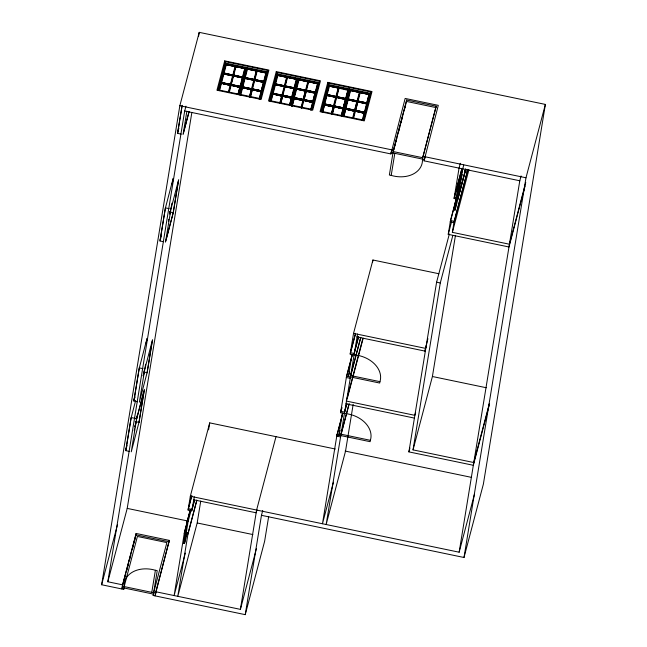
<?xml version="1.0" encoding="UTF-8"?>
<svg xmlns="http://www.w3.org/2000/svg" width="647" height="647" viewBox="0 0 647 647"><rect width="100%" height="100%" fill="white"/><g stroke="black" fill="none" stroke-linecap="round" stroke-linejoin="round"><path stroke-width="0.97" d="M101.628 584.751L179.842 105.72L199.227 32.35L545.372 104.418L483.374 484.126L463.996 557.488L261.461 515.327L245.237 614.65L153.177 595.483L157.237 570.654L155.393 570.266A25.759 19.087 14.8 0 0 124.167 586.594L123.723 589.352L101.628 584.751L117.439 524.895M129.424 451.42L125.744 450.652L131.147 417.55L136.671 418.698L144.152 390.651L138.968 422.378L131.268 451.808L137.196 415.39M137.536 401.763L133.848 400.994L139.259 367.884L142.938 368.653M163.659 241.735L159.979 240.975L165.381 207.865L169.069 208.633M181.233 134.139L177.545 133.371L182.001 106.108M182.195 105.299L177.82 132.069L178.847 128.187M146.246 342.813L146.74 339.837M172.215 183.78L172.862 179.817M146.214 343.403L147.006 338.535L139.307 367.965L134.123 399.692L134.891 396.781M172.183 184.355L173.137 178.515L165.43 207.938L160.254 239.673L161.532 234.821M168.996 542.024L169.263 540.374L136.121 533.468L122.558 584.831L107.823 581.766L184.686 111.009L185.964 106.181M198.572 36.337L199.227 32.35M134.252 430.789L134.536 428.88M134.843 427.166L135.142 425.136M143.246 375.697L143.545 373.885M168.487 221.104L168.786 219.293M136.21 419.766L136.517 417.897M144.014 371.976L144.321 370.108M170.444 210.081L170.751 208.213M145.615 364.212L139.372 402.143L147.079 372.721L152.255 340.993M171.9 203.198L165.503 242.124L173.259 212.774L178.661 179.664L170.954 209.094M186.886 111.147L183.069 134.519L189.07 111.802M165.778 240.821L173.21 212.693L178.386 180.966M139.016 422.459L144.427 389.348L136.671 418.698M147.128 372.793L152.53 339.691L144.831 369.113M107.823 581.766L127.208 508.396L191.86 112.441M122.558 584.831L121.879 588.964L122.647 586.061M135.587 536.784L136.121 533.468M219.964 86.973L220.077 86.277M221.476 83.237L230.162 85.396L221.476 83.237L219.511 90.661M221.638 82.622L230.381 84.442L221.638 82.622L223.902 73.92L242.795 77.891L242.908 77.203L223.579 73.176L223.466 73.863M222.333 78.004L222.447 77.316M224.93 64.991L225.471 61.683L267.818 70.499L267.551 72.149M223.902 73.92L232.645 75.739L230.381 84.442M224.703 69.035L224.816 68.347M226.005 63.859L225.892 64.554L245.221 68.574L245.334 67.886L226.005 63.859L219.018 90.556M231.141 85.242L239.835 87.41L231.141 85.242L229.37 92.092M231.302 84.636L240.045 86.455L231.302 84.636L233.567 75.934L242.31 77.753L240.045 86.455M233.13 75.877L233.243 75.189M235.557 66.568L235.67 65.873M151.786 592.345L155.393 570.266M169.263 540.374L155.021 595.871L156.048 591.989M239.301 90.992L239.414 90.305M241.671 82.032L241.784 81.336M244.154 72.375L244.04 73.062L244.987 69.472M241.145 91.381L241.25 90.685M242.213 87.588L242.326 86.892L261.655 90.92L261.55 91.607L252.848 89.796M242.649 87.644L251.335 89.804L242.649 87.644L240.66 95.238M243.507 82.412L243.62 81.724M242.811 87.03L251.554 88.849L242.811 87.03L245.076 78.327L253.818 80.147L251.554 88.849M245.876 73.443L245.989 72.755M247.065 68.962L247.178 68.275L266.507 72.294L266.394 72.982L257.166 71.033L254.902 79.727L263.677 81.376L254.934 79.557M247.502 69.019L256.244 70.838L253.98 79.541L245.237 77.721L247.502 69.019L256.73 70.976L256.843 70.28M251.99 88.906L251.877 89.593L244.145 87.984M252.314 89.65L261.008 91.817L252.314 89.65L250.357 97.082M252.476 89.043L261.226 90.863L252.476 89.043L254.74 80.341L263.968 82.298L264.081 81.611L244.752 77.583L244.639 78.271L254.303 80.285L256.786 70.628M254.74 80.341L263.434 82.509L261.251 90.693L252.508 88.874M257.166 71.033L265.909 72.852L263.652 81.554M190.331 509.933L184.468 532.101L174.108 595.563L185.333 553.088M194.561 500.196L191.755 510.798L188.075 510.03L190.323 496.241L209.709 422.871L335.275 449.01M187.056 533.88L184.508 543.52L183.586 543.334L187.193 521.264L190.25 509.69M184.508 543.52L188.115 521.45L191.172 509.885M196.809 500.091L188.156 532.869L177.788 596.332L197.173 522.962L200.748 501.061M191.755 510.798L194.326 496.864M260.474 95.4L260.587 94.713M262.844 86.439L262.957 85.744M265.213 77.47L265.327 76.783M208.577 429.818L209.709 422.871M271.522 97.705L271.635 97.018M272.597 93.912L272.702 93.217L292.04 97.244L291.926 97.932L275.493 94.511M273.026 93.969L281.72 96.128L273.026 93.969L271.036 101.563M273.891 88.736L274.005 88.049M273.188 93.354L275.452 84.652L284.203 86.472L281.938 95.174L273.22 93.184M277.021 72.415L269.589 100.536L311.943 109.351L319.375 81.231L277.021 72.415L275.582 79.46M276.261 79.767L276.374 79.08M277.442 75.287L277.555 74.599L296.892 78.619L296.779 79.314L287.543 77.357L285.287 86.059L294.029 87.879L296.294 79.177L287.543 77.357M277.878 75.343L286.629 77.163L284.365 85.865L275.614 84.045L277.878 75.343L287.114 77.3L287.228 76.605M282.262 95.926L282.375 95.23M282.642 96.322L291.385 98.142L282.642 96.322L280.919 102.824M282.86 95.368L291.603 97.187L282.86 95.368L285.125 86.666L293.867 88.485L291.603 97.187M284.688 86.609L287.171 76.953M290.851 101.725L290.964 101.037M293.22 92.764L293.334 92.068M295.59 83.795L295.703 83.107M292.695 102.113L292.808 101.425M294.15 98.716L302.893 100.544L294.15 98.716L292.185 106.148M294.369 97.762L303.111 99.581L294.369 97.762L296.625 89.06L305.861 91.017L308.344 81.36M295.064 93.144L295.178 92.456M296.197 89.003L296.302 88.316L315.639 92.343L315.526 93.031L306.298 91.073L304.058 99.606L312.808 101.425M297.863 78.894L297.976 78.198L290.794 105.356M296.625 89.06L305.319 91.227L303.136 99.412L294.393 97.592M297.547 83.487L296.722 86.868M298.615 79.694L298.728 79.007L318.065 83.026L317.952 83.722L299.051 79.751L296.787 88.453L305.538 90.273L307.746 81.918L299.051 79.751M303.548 99.638L303.435 100.334L293.77 98.32L293.884 97.624L313.213 101.652L313.099 102.339L306.33 100.932M303.872 100.39L312.558 102.549L303.872 100.39L301.85 108.162M304.033 99.775L312.833 101.247L314.984 93.241L306.241 91.421L304.033 99.775L312.776 101.595L315.016 93.071L306.266 91.251M308.287 81.708L308.401 81.012M312.032 106.14L312.137 105.445M314.402 97.171L314.507 96.476M316.763 88.202L316.876 87.515M319.036 83.301L319.149 82.606L276.795 73.79L269.621 100.948M155.692 591.73L240.393 609.361L256.608 510.038L275.994 436.668M323.079 108.437L323.185 107.75M324.527 105.04L333.27 106.868L324.527 105.04L322.562 112.473M324.745 104.086L333.488 105.906L324.745 104.086L327.01 95.384L335.753 97.212L333.488 105.906M325.441 99.468L325.554 98.781M328.239 85.218L328.579 83.148L370.925 91.963L370.658 93.621M327.924 89.812L327.811 90.499L328.522 87.814M348.329 90.046L348.442 89.351L329.113 85.331L329 86.019L338.664 88.032L338.777 87.345M333.812 106.658L333.925 105.962M334.248 106.715L342.942 108.874L334.248 106.715L332.291 114.139M334.41 106.1L343.161 107.92L334.41 106.1L336.675 97.398L345.902 99.355L346.016 98.667L326.686 94.64L326.573 95.327L336.238 97.341L338.721 87.685M336.675 97.398L345.369 99.565L343.185 107.75L334.442 105.93M268.683 516.452L264.623 541.28L245.237 614.65M339.077 88.259L347.787 90.256M342.409 112.465L342.522 111.769M344.778 103.496L344.891 102.808M344.253 112.845L344.366 112.157M347.148 94.527L347.261 93.839M345.32 109.052L345.433 108.364L364.714 112.732L345.377 108.704M345.757 109.108L354.451 111.276L345.757 109.108L343.792 116.533M348.159 99.97L356.901 101.789L354.661 110.314L345.919 108.494L354.718 109.974L356.869 101.959L348.183 99.792L367.084 103.763L367.197 103.075L347.86 99.048L347.746 99.735M346.622 103.876L346.735 103.188M349.412 89.626L349.526 88.93L342.352 116.088M348.992 94.907L349.097 94.219M350.173 90.426L350.286 89.739L369.615 93.758L369.51 94.454L350.609 90.483L348.345 99.185L357.12 100.835L348.369 99.015M350.609 90.483L359.352 92.303L357.087 101.005M355.421 111.122L364.115 113.282L355.421 111.122L353.65 117.964M355.583 110.508L357.848 101.805L366.542 103.973L364.334 112.327L355.583 110.508L357.823 101.983L366.566 103.803M357.411 101.749L359.894 92.092M359.837 92.44L359.95 91.753M363.582 116.872L363.695 116.177M364.334 112.327L355.64 110.16M365.951 107.903L366.065 107.216M368.968 94.664L366.784 102.849L358.042 101.021L366.76 103.019L368.968 94.664L360.274 92.497L358.009 101.199M368.321 98.934L368.434 98.247M342.595 413.57L336.99 434.784L322.465 523.746L333.431 482.233M336.99 434.784L370.133 441.683L370.359 440.308A25.759 19.087 14.8 0 0 344.277 413.482L340.597 412.713L346.566 376.142L352.17 354.928M346.566 376.142L379.708 383.04L379.935 381.657A25.759 19.087 14.8 0 0 353.852 354.839L350.173 354.071L353.545 333.375L372.931 260.005L438.836 273.73M342.433 413.093L338.834 435.164L340.104 430.344M352.008 354.451L348.409 376.522L349.679 371.702M357.548 334.006L326.145 524.515L345.53 451.145L353.189 404.262M372.607 262.003L372.931 260.005M184.686 111.009L390.901 153.937L405.151 98.441L438.294 105.34L424.044 160.836L519.792 180.772L521.07 175.944M393.425 150.185L389.365 175.013L391.209 175.402A25.759 19.087 14.8 0 0 422.434 159.073L436.127 106.181L406.672 100.05L393.425 150.185L179.842 105.72M391.209 175.402L394.816 153.323M406.365 101.886L406.672 100.05M435.827 108.025L436.127 106.181M356.78 336.901L424.901 351.086L427.91 338.672M489.407 404.472L473.337 465.29L408.896 451.881L436.596 282.197L449.35 233.931M489.342 403.647L473.782 462.532L413.029 449.883L440.275 282.965L452.779 235.662M525.049 186.166L508.979 246.984L448.234 234.343L450.49 220.546L456.345 198.37M465.67 169.352L457.777 199.244L454.089 198.475L459.046 168.123L460.324 163.295M465.751 169.595L455.051 210.089L454.129 209.895L457.736 187.824L463.745 165.034M455.051 210.089L458.658 188.01L462.225 174.512M525.752 182.446L509.432 244.226L452.366 232.346L454.17 221.314L467.417 171.18L464.651 170.606M457.777 199.244L462.726 168.891M413.029 449.883L432.406 376.514L455.448 235.427M467.838 169.352L453.943 222.689L450.263 221.929L456.41 198.669M190.323 496.241L459.144 552.206L519.792 180.772M463.996 557.488L525.987 177.779L545.372 104.418M177.545 133.371L178.297 130.532M183.344 133.217L188.981 111.882M159.979 240.975L160.731 238.128M169.878 213.858L170.371 212.006M169.935 214.06L170.396 212.046L169.474 211.852M133.848 400.994L134.851 397.209M135.652 400.509L131.195 417.622L126.019 449.358L127.038 445.476M225.471 61.683L218.039 89.804L260.385 98.619L267.818 70.499M218.071 90.216L225.245 63.058L267.591 71.874L260.418 99.031M218.387 90.062L219.414 86.188M220.95 80.365L221.978 76.483M222.487 74.551L223.514 70.669M143.262 375.737L144.241 372.025L143.294 376.02M219.204 90.006L221.096 82.832L240.425 86.86L221.153 82.484L221.039 83.18L230.704 85.186L235.613 66.22M125.744 450.652L126.489 447.813M135.644 423.542L136.137 421.69M134.924 426.656L136.161 421.723M228.229 92.65L230.219 85.056M228.868 92.02L230.761 84.846M230.995 83.948L232.896 76.775M237.926 94.494L239.883 87.07M238.112 93.912L239.835 87.41M238.468 93.896L245.334 67.886M238.355 94.583L242.94 77.228M239.244 94.624L246.418 67.466M240.069 95.174L247.178 68.275M240.191 94.963L245.173 76.136M245.642 74.34L246.353 71.647M249.435 96.888L251.392 89.464M249.402 97.058L251.368 89.634L242.625 87.814M249.985 96.775L256.73 70.976M250.543 96.5L252.29 89.828L261.032 91.648M124.184 580.246L125.72 574.431M126.739 570.557L128.276 564.742M129.303 560.868L130.84 555.053M132.376 549.238L133.403 545.364M133.913 543.423L135.449 537.608M124.167 586.594L137.415 536.46L166.877 542.59L153.63 592.725M123.723 589.352L124.232 587.419M259.067 99.072L261.065 91.478M261.226 90.863L263.434 82.509M259.641 98.304L266.507 72.294M259.528 98.991L266.451 72.642L247.122 68.614M271.481 94.98L272.5 91.098M273.018 89.157L274.045 85.283M270.446 101.498L277.555 74.599M270.519 101.636L273.6 89.982M274.069 88.186L274.781 85.493M279.787 103.391L281.777 95.788M279.755 103.56L281.72 96.128M280.361 103.099L287.114 77.3M280.709 103.577L282.699 95.982M153.177 595.483L153.687 593.558M289.476 105.226L291.441 97.802M289.419 105.574L291.417 97.972L282.666 96.152M289.783 105.526L296.892 78.619M289.905 105.315L295.25 85.072M291.627 105.906L298.728 79.007M291.692 106.043L296.253 88.663L315.582 92.683M292.209 105.971L294.207 98.376M191.625 496.055L188.301 508.655L191.981 509.424L194.545 499.727M188.075 510.03L191.892 495.57M190.388 510.224L184.241 533.484L187.929 534.252L196.89 500.333M183.586 543.334L184.605 539.477M300.96 107.798L302.95 100.196M303.111 99.581L305.319 91.227M301.356 108.057L305.918 90.677M310.625 109.804L312.614 102.21M310.956 109.933L318.065 83.026M311.021 110.071L318.009 83.374L298.671 79.346M311.975 109.764L319.149 82.606M328.579 83.148L321.147 111.268L363.493 120.083L370.925 91.963M321.179 111.68L328.352 84.522L370.699 93.346L363.525 120.496M322.343 107.523L323.371 103.641M324.907 97.826L325.934 93.944M326.444 92.003L327.471 88.121M322.78 106.682L324.317 100.859M325.336 96.985L326.881 91.162M322.238 111.333L329.113 85.331M322.125 112.02L326.63 94.988L345.959 99.007M322.594 112.303L324.584 104.701M331.369 113.945L333.326 106.52M331.555 113.362L333.302 106.69L324.559 104.871M331.741 114.382L336.294 97.001M336.529 96.104L338.664 88.032M339.101 88.089L336.836 96.791L345.587 98.611L347.843 89.909M332.234 114.487L334.224 106.884L342.967 108.704M341.22 115.376L342.999 108.534M343.161 107.92L345.369 99.565M341.333 116.258L348.442 89.351M341.64 115.498L348.385 89.698L329.056 85.671M343.411 115.74L350.286 89.739M343.298 116.428L350.229 90.079L369.558 94.106M345.919 108.494L348.183 99.792M343.767 116.711L345.733 109.278L354.475 111.098M352.51 118.53L354.507 110.928M353.149 117.891L355.041 110.718M357.467 101.409L354.985 111.066L346.291 109.254M256.924 509.901L256.163 512.796L193.558 499.767M362.207 120.366L364.172 112.942M362.635 120.455L369.615 93.758M261.461 515.327L262.731 510.499M240.393 609.361L256.463 548.543M391.645 150.622L391.128 152.563L424.27 159.461L425.039 156.55M390.901 153.937L391.67 151.034M393.732 150.047L395.26 144.265M395.77 142.34L396.789 138.482M398.317 132.7L399.846 126.909M400.865 123.051L402.652 116.306M404.181 110.524L405.709 104.733M355.518 333.31L350.391 352.688L354.079 353.456L358.43 336.982M350.173 354.071L355.518 333.82M352.227 355.235L346.339 377.516L350.019 378.285L360.775 337.588M353.852 354.839L358.689 336.513M341.842 407.456L340.815 411.33L344.503 412.099L346.808 403.38M340.597 412.713L341.867 407.893M350.504 375.939L360.694 337.378M342.651 413.878L336.763 436.167L340.443 436.927L349.154 403.987M362.886 338.316L346.307 401.059L414.856 415.334L415.625 412.438M347.382 398.026L363.193 338.179M344.277 413.482L346.824 403.833M340.929 434.59L349.081 403.736M435.649 108.526L422.653 157.698L393.198 151.56L406.445 101.425L435.9 107.564M424.044 160.836L425.33 155.992M461.74 168.996L454.315 197.092L457.995 197.861L465.678 168.794M454.089 198.475L461.99 168.584M454.129 209.895L455.148 206.037M448.234 234.343L451.549 221.792M452.366 232.346L468.946 169.603M424.901 351.086L426.438 345.296M408.896 451.881L409.915 448.015M459.144 552.206L474.445 494.284M225.949 64.207L245.278 68.234M277.498 74.939L296.836 78.966M226.296 64.781L235.047 66.601M235.961 66.795L244.712 68.614M247.469 69.189L256.22 71.008M257.142 71.202L265.885 73.022M277.854 75.513L286.597 77.333M287.519 77.527L296.261 79.346M299.027 79.921L307.77 81.74M308.692 81.934L317.442 83.754M329.404 86.245L338.155 88.065M350.577 90.653L359.328 92.472M360.25 92.667L368.992 94.486M224.088 73.135L232.839 74.955M233.753 75.149L242.504 76.969M245.262 77.543L254.012 79.363M275.646 83.867L284.389 85.687M285.311 85.881L294.053 87.701M296.819 88.275L305.562 90.103M306.484 90.289L315.235 92.109M327.196 94.599L335.947 96.427M336.869 96.613L345.611 98.433M223.522 73.523L242.851 77.543M244.695 77.931L264.025 81.951M275.072 84.256L294.409 88.275M347.803 99.395L367.14 103.415M223.87 74.09L232.621 75.917M233.543 76.103L242.285 77.923M245.043 78.505L253.794 80.325M254.716 80.511L263.458 82.339M275.428 84.83L284.17 86.649M285.092 86.835L293.835 88.663M296.601 89.237L305.344 91.057M326.978 95.562L335.728 97.382M336.65 97.576L345.393 99.395M221.662 82.452L230.413 84.272M231.335 84.466L240.077 86.286M242.835 86.86L251.586 88.679M282.885 95.198L291.635 97.018M324.77 103.916L333.52 105.736M345.951 108.324L354.693 110.144M355.615 110.338L364.358 112.157M242.269 87.24L261.606 91.267M272.646 93.564L291.983 97.592M293.827 97.972L313.156 102M324.204 104.296L343.541 108.324M231.675 85.388L240.369 87.199M355.955 111.268L364.657 113.079M221.444 83.406L230.195 85.226M231.116 85.42L239.859 87.24M273.002 94.139L281.744 95.958M294.175 98.546L302.917 100.366M303.839 100.56L312.59 102.38M355.397 111.292L364.14 113.112M422.879 156.315L525.987 177.779M457.736 187.824L458.658 188.01M450.49 220.546L454.17 221.314M169.522 211.925L173.21 212.693M436.596 282.197L440.275 282.965M353.545 333.375L425.354 348.329M432.406 376.514L486.309 387.739M350.472 375.527L379.935 381.657M345.854 403.825L414.412 418.091M143.804 371.968L147.079 372.721M340.896 434.169L370.359 440.308M345.15 451.064L471.614 477.397M135.239 421.537L138.968 422.378M127.208 508.396L187.557 520.956M197.448 523.019L252.856 534.551M187.193 521.264L188.115 521.45M184.468 532.101L188.156 532.869M123.949 587.969L153.404 594.108M224.121 72.965L226.329 64.611L235.071 66.431L232.807 75.133L224.121 72.965M233.785 74.979L235.993 66.625L244.736 68.445L242.471 77.147L233.785 74.979M275.129 83.908L275.015 84.595L294.353 88.623L294.466 87.935L275.129 83.908M306.516 90.119L308.724 81.765L317.467 83.584L315.202 92.286L306.516 90.119M324.26 103.957L324.147 104.644L343.484 108.664L343.589 107.976L324.26 103.957M327.228 94.43L329.436 86.075L338.179 87.895L335.914 96.597L327.228 94.43M224.711 60.875L216.955 90.224L261.145 99.428L268.901 70.078L224.711 60.875M135.902 534.851L122.332 586.206L155.474 593.105L169.037 541.749L135.902 534.851M276.261 71.607L268.513 100.956L312.703 110.16L320.451 80.81L276.261 71.607M327.819 82.347L320.063 111.688L364.253 120.892L372.009 91.542L327.819 82.347"/></g></svg>
